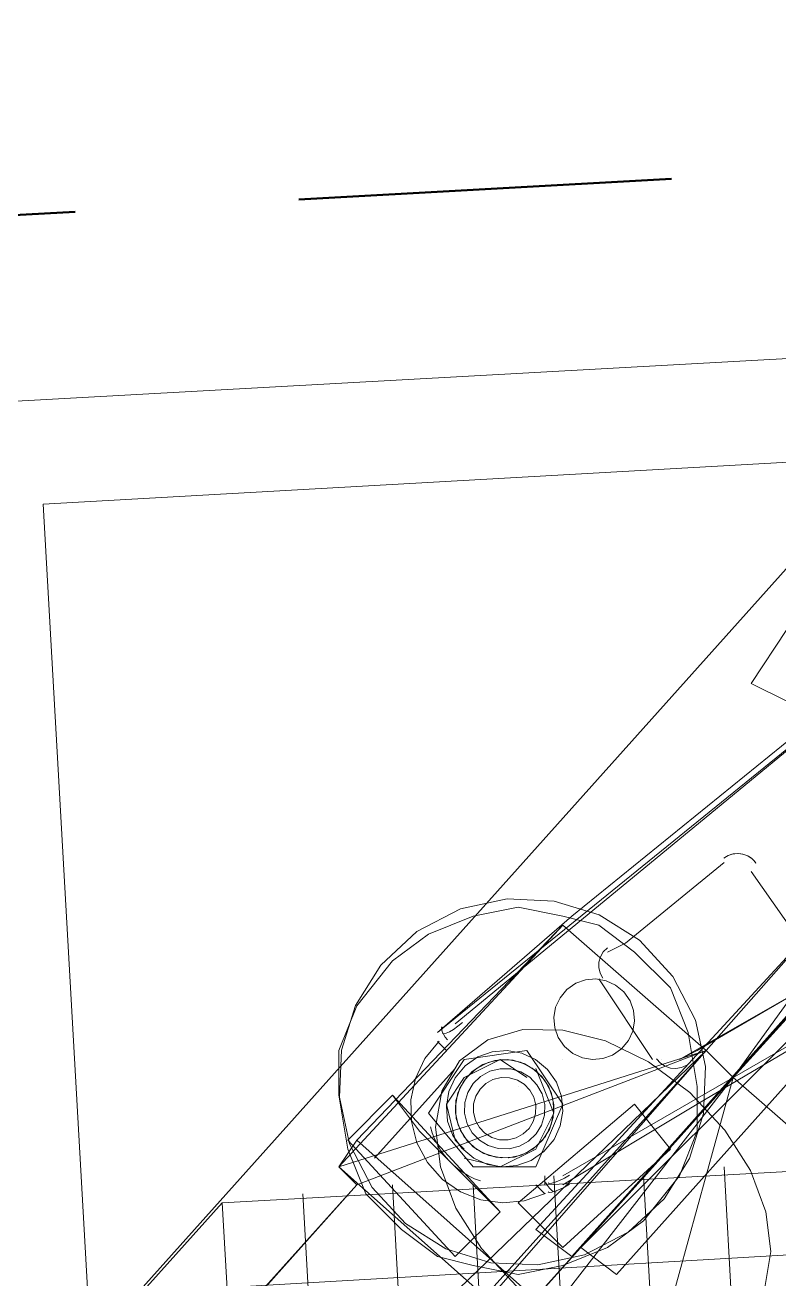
# Paper-space layout '01 Roof Support Layout' of a CAD drawing. Header units: millimetres. Extents: x 5 to 415, y 5 to 292.
# Drawn here: x 235.88 to 240.93, y 207.77 to 216.17 of the extents above; entities that cross this region are included whole.
import ezdxf

# ---------------------------------------------------------------- set-up
doc = ezdxf.new("R2010")
doc.units = ezdxf.units.MM
doc.linetypes.add('DASHED_REVIEW', pattern=[4, 2.5, -1.5])
doc.layers.add('EMBEDDED_BEAMS', color=7, linetype='Continuous')
doc.layers.add('EXISTING', color=7, linetype='Continuous')

# ---------------------------------------------------------------- blocks, each defined once
blk = doc.blocks.new('SHEET_01')
at = {"layer": 'EMBEDDED_BEAMS', "color": 7, "linetype": 'DASHED_REVIEW', "lineweight": 50}
blk.add_line((81.95, 206.39), (258.83, 216.17), dxfattribs=at)
at = {"layer": 'EXISTING', "color": 254, "linetype": 'Continuous', "lineweight": 13}
for p, q in [((235.28, 213.62), (253.64, 214.64)), ((236, 212.96), (252.98, 213.92)), ((198.5, 165.08), (242.06, 213.74)), ((236.96, 195.98), (236, 212.96)), ((238.64, 209.42), (242.48, 212.54)), ((239.54, 210.2), (242.42, 212.54)), ((238.76, 209.48), (242.18, 212.3)), ((240.98, 212.12), (240.74, 211.76)), ((239.6, 207.98), (243.08, 211.88)), ((243.08, 211.88), (239.6, 207.98)), ((243.32, 211.7), (239.6, 207.98)), ((239.84, 207.8), (243.32, 211.7)), ((243.32, 211.7), (239.84, 207.8)), ((240.74, 211.76), (240.98, 211.64)), ((240.44, 209.3), (242.18, 211.28)), ((242.18, 211.28), (240.44, 209.3)), ((242.18, 211.28), (240.62, 209.12)), ((240.62, 209.12), (242.42, 211.1)), ((239.48, 208.46), (243.32, 210.68)), ((243.32, 210.68), (240.38, 208.94)), ((240.5876, 210.6064), (240.558, 210.5885)), ((240.575, 210.5999), (240.5581, 210.5885)), ((240.5931, 210.6088), (240.575, 210.5999)), ((240.6197, 210.6169), (240.5876, 210.6064)), ((240.6122, 210.6152), (240.5931, 210.6088)), ((240.632, 210.6189), (240.6122, 210.6152)), ((240.6529, 210.6199), (240.6197, 210.6169)), ((240.6522, 210.62), (240.632, 210.6189)), ((240.6725, 210.6183), (240.6522, 210.62)), ((240.686, 210.6156), (240.6529, 210.6199)), ((240.6924, 210.6139), (240.6725, 210.6183)), ((240.7176, 210.6039), (240.686, 210.6156)), ((240.7114, 210.6069), (240.6924, 210.6139)), ((240.7291, 210.5974), (240.7114, 210.6069)), ((240.7465, 210.5848), (240.7176, 210.6039)), ((240.7455, 210.5857), (240.7291, 210.5974)), ((240.56, 210.56), (239.9, 210.02)), ((239.9, 210.02), (240.56, 210.56)), ((240.74, 210.56), (240.74, 210.56)), ((240.7602, 210.5718), (240.7455, 210.5857)), ((240.7514, 210.5805), (240.7465, 210.5848)), ((240.7561, 210.5759), (240.7514, 210.5805)), ((240.7607, 210.5712), (240.7561, 210.5759)), ((240.773, 210.5559), (240.7602, 210.5718)), ((240.765, 210.5663), (240.7607, 210.5712)), ((240.773, 210.5559), (240.7691, 210.5612)), ((241.16, 209.9), (240.74, 210.5)), ((240.74, 210.5), (241.16, 209.9)), ((239.1075, 210.3159), (238.7958, 210.2485)), ((239.18, 210.26), (238.88, 210.2)), ((239.4218, 210.3016), (239.1075, 210.3159)), ((239.48, 210.2), (239.18, 210.26)), ((241.34, 210.32), (239.3, 208.1)), ((239.7222, 210.2084), (239.4218, 210.3016)), ((238.7958, 210.2485), (238.503, 210.0965)), ((238.88, 210.2), (238.58, 210.08)), ((238.64, 209.42), (239.54, 210.2)), ((239.72, 210.14), (239.48, 210.2)), ((239.9926, 210.0393), (239.7222, 210.2084)), ((237.98, 208.52), (239.48, 210.14)), ((239.48, 210.14), (237.98, 208.52)), ((239.48, 210.14), (238.1, 208.7)), ((238.503, 210.0965), (238.2607, 209.8726)), ((239.48, 210.14), (240.44, 209.3)), ((240.44, 209.3), (239.48, 210.14)), ((239.54, 207.92), (241.52, 210.14)), ((239.96, 209.96), (239.72, 210.14)), ((238.58, 210.08), (238.34, 209.9)), ((239.9, 210.02), (239.78, 209.96)), ((239.78, 209.96), (239.9, 210.02)), ((240.2165, 209.797), (239.9926, 210.0393)), ((239.7317, 209.9283), (239.7217, 209.8925)), ((239.7506, 209.9609), (239.7317, 209.9283)), ((239.778, 209.9885), (239.7506, 209.9609)), ((240.2, 209.72), (239.96, 209.96)), ((238.2607, 209.8726), (238.0915, 209.6022)), ((238.34, 209.9), (238.1, 209.6)), ((239.7217, 209.8925), (239.7206, 209.8553)), ((239.7206, 209.8553), (239.729, 209.8186)), ((239.5667, 209.7503), (239.5073, 209.7088)), ((239.6326, 209.7739), (239.5667, 209.7503)), ((239.7014, 209.7798), (239.6326, 209.7739)), ((239.7695, 209.7681), (239.7014, 209.7798)), ((240.08, 209.24), (239.72, 209.78)), ((239.72, 209.78), (240.08, 209.24)), ((239.729, 209.8186), (239.747, 209.7841)), ((239.8332, 209.739), (239.7695, 209.7681)), ((240.3685, 209.5041), (240.2165, 209.797)), ((239.5073, 209.7088), (239.461, 209.6532)), ((239.8888, 209.6927), (239.8332, 209.739)), ((239.9303, 209.6333), (239.8888, 209.6927)), ((240.32, 209.42), (240.2, 209.72)), ((240.26, 209.24), (241.1, 209.72)), ((241.1, 209.72), (240.38, 209.3)), ((238.1, 209.6), (237.98, 209.3)), ((238.0915, 209.6022), (237.9984, 209.3018)), ((239.4319, 209.5895), (239.4202, 209.5215)), ((239.461, 209.6532), (239.4319, 209.5895)), ((239.78, 209.66), (239.78, 209.66)), ((239.9539, 209.5674), (239.9303, 209.6333)), ((239.4202, 209.5215), (239.4261, 209.4527)), ((239.9481, 209.4305), (239.9597, 209.4986)), ((239.9597, 209.4986), (239.9539, 209.5674)), ((240.4359, 209.1924), (240.3685, 209.5041)), ((238.64, 209.42), (238.64, 209.42)), ((238.6729, 209.4595), (238.6687, 209.452)), ((238.6687, 209.452), (238.669, 209.4404)), ((238.669, 209.4404), (238.6732, 209.4257)), ((238.6732, 209.4257), (238.6811, 209.4087)), ((238.6742, 209.4147), (238.6834, 209.412)), ((238.6834, 209.412), (238.6996, 209.4161)), ((238.6996, 209.4161), (238.7216, 209.4263)), ((238.7216, 209.4263), (238.748, 209.4419)), ((238.748, 209.4419), (238.7776, 209.4624)), ((238.7776, 209.4624), (238.8091, 209.4869)), ((239.2127, 209.44), (238.9772, 209.3719)), ((239.4805, 209.4367), (239.2127, 209.44)), ((239.4261, 209.4527), (239.4497, 209.3867)), ((239.7657, 209.364), (239.4805, 209.4367)), ((239.919, 209.3668), (239.9481, 209.4305)), ((240.38, 209.06), (240.32, 209.42)), ((238.6522, 209.363), (238.5568, 209.2456)), ((238.64, 209.36), (238.64, 209.36)), ((238.7, 209.3), (238.64, 209.36)), ((238.6811, 209.4087), (238.6924, 209.3901)), ((238.6924, 209.3901), (238.7068, 209.371)), ((238.7, 209.36), (238.7, 209.36)), ((238.9772, 209.3719), (238.7887, 209.2303)), ((239.4497, 209.3867), (239.4911, 209.3274)), ((240.0538, 209.2238), (239.7657, 209.364)), ((239.8726, 209.3112), (239.919, 209.3668)), ((240.44, 209.3), (226.94, 193.88)), ((228.5, 196.04), (240.44, 209.3)), ((240.44, 209.3), (229.16, 198.44)), ((240.44, 209.3), (237.98, 208.52)), ((237.98, 209.3), (237.98, 209)), ((237.9984, 209.3018), (237.9841, 208.9875)), ((238.1, 208.4), (240.44, 209.3)), ((238.5568, 209.2456), (238.4935, 209.1128)), ((238.7, 209.3), (238.7, 209.3)), ((239.24, 209.3), (238.82, 209.24)), ((238.82, 209.24), (239.24, 209.3)), ((238.9119, 209.2571), (238.8261, 209.1972)), ((239.0071, 209.2911), (238.9119, 209.2571)), ((239.1065, 209.2996), (239.0071, 209.2911)), ((239.2048, 209.2828), (239.1065, 209.2996)), ((239.2968, 209.2408), (239.2048, 209.2828)), ((239.24, 209.3), (239.48, 208.94)), ((239.48, 208.94), (239.24, 209.3)), ((239.4911, 209.3274), (239.5468, 209.281)), ((239.5468, 209.281), (239.6105, 209.2519)), ((239.6105, 209.2519), (239.6785, 209.2403)), ((239.6785, 209.2403), (239.7474, 209.2461)), ((239.7474, 209.2461), (239.8133, 209.2697)), ((239.8133, 209.2697), (239.8726, 209.3112)), ((240.38, 209.3), (240.26, 209.24)), ((240.62, 209.12), (240.44, 209.3)), ((238.76, 209.18), (238.22, 208.58)), ((238.82, 209.24), (238.58, 208.88)), ((238.58, 208.88), (238.82, 209.24)), ((238.7887, 209.2303), (238.6688, 209.0272)), ((238.8261, 209.1972), (238.7592, 209.1168)), ((239.06, 209.24), (238.82, 209.12)), ((238.9009, 209.1805), (238.8358, 209.1205)), ((238.9442, 209.206), (238.8739, 209.1594)), ((238.9796, 209.221), (238.9009, 209.1805)), ((238.9901, 209.1609), (238.9289, 209.1267)), ((239.0241, 209.2334), (238.9442, 209.206)), ((239.0633, 209.2389), (238.9796, 209.221)), ((239.0603, 209.1783), (238.9901, 209.1609)), ((239.1094, 209.2395), (239.0241, 209.2334)), ((239.24, 209.12), (239.06, 209.24)), ((239.1327, 209.1767), (239.0603, 209.1783)), ((239.1459, 209.2353), (239.0616, 209.2388)), ((239.1476, 209.2349), (239.0633, 209.2389)), ((239.1963, 209.2224), (239.1094, 209.2395)), ((239.1998, 209.1567), (239.1327, 209.1767)), ((239.2276, 209.21), (239.1459, 209.2353)), ((239.2281, 209.2097), (239.1476, 209.2349)), ((239.2755, 209.183), (239.1963, 209.2224)), ((239.3005, 209.1642), (239.2281, 209.2097)), ((239.3394, 209.1261), (239.2755, 209.183)), ((239.3772, 209.1738), (239.2968, 209.2408)), ((239.3, 209.18), (239.3, 209.18)), ((239.3, 209.18), (239.42, 208.88)), ((239.3604, 209.099), (239.3005, 209.1642)), ((239.4371, 209.0881), (239.3772, 209.1738)), ((239.48, 209.24), (239.48, 209.24)), ((240.3301, 209.0183), (240.0538, 209.2238)), ((240.107, 209.2441), (240.1332, 209.2153)), ((240.1332, 209.2153), (240.1649, 209.1948)), ((240.14, 209.24), (240.14, 209.24)), ((240.1649, 209.1948), (240.2001, 209.183)), ((240.2001, 209.183), (240.2372, 209.1801)), ((240.2372, 209.1801), (240.2743, 209.1866)), ((240.2743, 209.1866), (240.3097, 209.2029)), ((240.4216, 208.8782), (240.4359, 209.1924)), ((240.62, 209.12), (226.94, 193.88)), ((226.94, 193.88), (240.62, 209.12)), ((240.62, 209.12), (228.74, 195.86)), ((231.02, 196.76), (240.62, 209.12)), ((238.4935, 209.1128), (238.4629, 208.9705)), ((238.82, 209.12), (238.7, 208.94)), ((238.7592, 209.1168), (238.7172, 209.0248)), ((238.817, 209.0955), (238.7776, 209.0162)), ((238.8358, 209.1205), (238.7902, 209.0481)), ((238.8739, 209.1594), (238.817, 209.0955)), ((238.8793, 209.0788), (238.8433, 209.0198)), ((238.9289, 209.1267), (238.8793, 209.0788)), ((238.9647, 209.0786), (238.9261, 209.0413)), ((239.0122, 209.1051), (238.9647, 209.0786)), ((239.0669, 209.1187), (239.0122, 209.1051)), ((239.1232, 209.1174), (239.0669, 209.1187)), ((239.1754, 209.1019), (239.1232, 209.1174)), ((239.2213, 209.0739), (239.1754, 209.1019)), ((239.2588, 209.1207), (239.1998, 209.1567)), ((239.24, 209.12), (239.24, 209.12)), ((239.3068, 209.071), (239.2588, 209.1207)), ((239.386, 209.0558), (239.3394, 209.1261)), ((239.401, 209.0204), (239.3604, 209.099)), ((239.4712, 208.9928), (239.4371, 209.0881)), ((240.62, 209.12), (239.96, 206.72)), ((241.58, 208.28), (240.62, 209.12)), ((237.98, 209), (238.04, 208.64)), ((238.04, 208.7), (238.34, 209)), ((238.34, 209), (238.52, 208.76)), ((238.34, 209), (238.34, 209)), ((238.34, 209), (239.06, 208.22)), ((238.6688, 209.0272), (238.6271, 208.7856)), ((238.7172, 209.0248), (238.7003, 208.9265)), ((238.7776, 209.0162), (238.7605, 208.9294)), ((238.79, 209.0476), (238.7647, 208.9659)), ((238.7902, 209.0481), (238.7651, 208.9675)), ((238.8433, 209.0198), (238.8233, 208.9527)), ((238.8981, 208.9954), (238.8826, 208.9432)), ((238.9261, 209.0413), (238.8981, 208.9954)), ((239.18, 209.06), (239.18, 209.06)), ((239.2586, 209.0352), (239.2213, 209.0739)), ((239.2851, 208.9877), (239.2586, 209.0352)), ((239.3409, 209.0099), (239.3068, 209.071)), ((239.3584, 208.9396), (239.3409, 209.0099)), ((239.4134, 208.9759), (239.386, 209.0558)), ((239.4189, 208.9367), (239.401, 209.0204)), ((239.4797, 208.8935), (239.4712, 208.9928)), ((240.5649, 208.7665), (240.3301, 209.0183)), ((240.38, 208.76), (240.38, 209.06)), ((237.9841, 208.9875), (238.0515, 208.6758)), ((238.4629, 208.9705), (238.4657, 208.8251)), ((238.7, 208.94), (238.76, 208.7)), ((238.7003, 208.9265), (238.7088, 208.8271)), ((238.7605, 208.9294), (238.7666, 208.844)), ((238.7651, 208.9675), (238.761, 208.8832)), ((238.7647, 208.9659), (238.7612, 208.8815)), ((238.8233, 208.9527), (238.8216, 208.8803)), ((238.8826, 208.9432), (238.8813, 208.8869)), ((239.96, 208.94), (239.18, 208.28)), ((239.2987, 208.933), (239.2851, 208.9877)), ((239.2974, 208.8767), (239.2987, 208.933)), ((239.3, 208.52), (239.48, 208.94)), ((239.48, 208.94), (239.3, 208.52)), ((239.3567, 208.8672), (239.3584, 208.9396)), ((239.4195, 208.8906), (239.4134, 208.9759)), ((239.4149, 208.8524), (239.4189, 208.9367)), ((239.4153, 208.8541), (239.4188, 208.9384)), ((240.38, 208.94), (239.48, 208.4)), ((240.2, 208.64), (239.96, 208.94)), ((239.96, 208.94), (239.96, 208.94)), ((238.4657, 208.8251), (238.5024, 208.6826)), ((238.88, 208.52), (238.58, 208.88)), ((238.58, 208.88), (238.88, 208.52)), ((238.7088, 208.8271), (238.7429, 208.7319)), ((238.761, 208.8832), (238.7789, 208.7996)), ((238.7666, 208.844), (238.7939, 208.7642)), ((238.8216, 208.8803), (238.8391, 208.81)), ((238.8813, 208.8869), (238.8948, 208.8322)), ((238.8948, 208.8322), (238.9214, 208.7847)), ((239.2539, 208.7787), (239.2819, 208.8245)), ((239.2819, 208.8245), (239.2974, 208.8767)), ((239.42, 208.88), (239.3, 208.64)), ((239.3367, 208.8001), (239.3567, 208.8672)), ((239.3898, 208.7719), (239.4149, 208.8524)), ((239.39, 208.7723), (239.4153, 208.8541)), ((239.4024, 208.8037), (239.4195, 208.8906)), ((239.4628, 208.7952), (239.4797, 208.8935)), ((240.3285, 208.5777), (240.4216, 208.8782)), ((237.2, 208.28), (246.92, 208.82)), ((238.52, 208.76), (238.88, 208.4)), ((238.5943, 208.7899), (238.6062, 208.7485)), ((238.6062, 208.7485), (238.6215, 208.7084)), ((238.6271, 208.7856), (238.66, 208.5199)), ((238.7789, 208.7996), (238.8195, 208.7209)), ((238.7939, 208.7642), (238.8406, 208.6938)), ((238.8391, 208.81), (238.8732, 208.7489)), ((238.8732, 208.7489), (238.9212, 208.6992)), ((238.9214, 208.7847), (238.9587, 208.7461)), ((238.9587, 208.7461), (239.0046, 208.7181)), ((239.1677, 208.7148), (239.2153, 208.7414)), ((239.2153, 208.7414), (239.2539, 208.7787)), ((239.251, 208.6932), (239.3007, 208.7412)), ((239.3007, 208.7412), (239.3367, 208.8001)), ((239.3442, 208.6994), (239.3898, 208.7719)), ((239.363, 208.7245), (239.4024, 208.8037)), ((239.4208, 208.7032), (239.4628, 208.7952)), ((240.26, 208.46), (240.38, 208.76)), ((240.7361, 208.4956), (240.5649, 208.7665)), ((237.98, 208.52), (238.1, 208.7)), ((238.76, 207.92), (238.04, 208.7)), ((238.0515, 208.6758), (238.2035, 208.383)), ((238.1, 208.7), (240.26, 206.78)), ((238.5024, 208.6826), (238.5736, 208.5491)), ((238.6215, 208.7084), (238.6401, 208.6698)), ((238.6401, 208.6698), (238.6618, 208.6329)), ((238.7429, 208.7319), (238.8028, 208.6461)), ((238.76, 208.7), (238.82, 208.64)), ((238.8195, 208.7209), (238.8794, 208.6558)), ((238.8406, 208.6938), (238.9045, 208.6369)), ((238.88, 208.7), (238.88, 208.7)), ((238.9212, 208.6992), (238.9802, 208.6633)), ((238.9802, 208.6633), (239.0473, 208.6433)), ((239.0046, 208.7181), (239.0567, 208.7026)), ((239.0567, 208.7026), (239.1131, 208.7012)), ((239.1131, 208.7012), (239.1677, 208.7148)), ((239.1197, 208.6416), (239.1899, 208.6591)), ((239.1899, 208.6591), (239.251, 208.6932)), ((239.2358, 208.6139), (239.3061, 208.6605)), ((239.2791, 208.6395), (239.3442, 208.6994)), ((239.3061, 208.6605), (239.363, 208.7245)), ((239.3538, 208.6228), (239.4208, 208.7032)), ((238.04, 208.64), (238.16, 208.34)), ((238.6618, 208.6329), (238.6867, 208.5979)), ((238.6867, 208.5979), (238.7144, 208.5649)), ((238.8028, 208.6461), (238.8832, 208.5792)), ((238.82, 208.64), (238.82, 208.64)), ((239.06, 208.52), (238.82, 208.58)), ((238.8794, 208.6558), (238.9519, 208.6102)), ((238.8832, 208.5792), (238.9752, 208.5372)), ((238.9045, 208.6369), (238.9837, 208.5975)), ((238.9519, 208.6102), (239.0324, 208.585)), ((238.9524, 208.61), (239.0341, 208.5847)), ((238.9837, 208.5975), (239.0706, 208.5805)), ((239.0324, 208.585), (239.1167, 208.581)), ((239.0341, 208.5847), (239.1184, 208.5812)), ((239.0473, 208.6433), (239.1197, 208.6416)), ((239.3, 208.64), (239.06, 208.52)), ((239.0706, 208.5805), (239.1559, 208.5866)), ((239.1167, 208.581), (239.2004, 208.5989)), ((239.1559, 208.5866), (239.2358, 208.6139)), ((239.2004, 208.5989), (239.2791, 208.6395)), ((239.2681, 208.5629), (239.3538, 208.6228)), ((239.48, 207.98), (240.2, 208.64)), ((240.1593, 208.3074), (240.3285, 208.5777)), ((237.98, 208.52), (238.1, 208.4)), ((240.08, 206.66), (237.98, 208.52)), ((238.5736, 208.5491), (238.6744, 208.4364)), ((238.66, 208.5199), (238.7638, 208.2444)), ((238.7144, 208.5649), (238.7449, 208.5345)), ((238.7449, 208.5345), (238.7777, 208.5068)), ((238.7777, 208.5068), (238.8126, 208.482)), ((238.88, 208.52), (239.3, 208.52)), ((239.3, 208.52), (238.88, 208.52)), ((238.9752, 208.5372), (239.0735, 208.5203)), ((239.0735, 208.5203), (239.1729, 208.5288)), ((239.1729, 208.5288), (239.2681, 208.5629)), ((240.56, 208.52), (241.34, 194.42)), ((240.84, 208.2201), (240.7361, 208.4956)), ((238.64, 208.46), (238.64, 208.46)), ((238.6744, 208.4364), (238.7956, 208.3529)), ((238.8126, 208.482), (238.8495, 208.4602)), ((238.8495, 208.4602), (238.8881, 208.4416)), ((238.8881, 208.4416), (238.9284, 208.4262)), ((239.36, 208.4), (239.36, 208.46)), ((239.36, 208.46), (239.36, 208.4)), ((239.36, 208.46), (239.36, 208.46)), ((239.3641, 208.4149), (239.3771, 208.3948)), ((239.3807, 208.4139), (239.3894, 208.4098)), ((239.3894, 208.4098), (239.406, 208.4113)), ((239.406, 208.4113), (239.4293, 208.418)), ((239.42, 208.46), (240.2, 194.36)), ((239.4293, 208.418), (239.4579, 208.4293)), ((239.4579, 208.4293), (239.4903, 208.4449)), ((239.4903, 208.4449), (239.5252, 208.4642)), ((239.4903, 208.3849), (239.5252, 208.4042)), ((240.02, 208.46), (240.8, 194.36)), ((240.02, 208.16), (240.26, 208.46)), ((238.1, 208.4), (228.5, 197.66)), ((229.16, 198.44), (238.1, 208.4)), ((238.1, 208.4), (229.16, 198.44)), ((237.74, 208.34), (238.52, 194.24)), ((238.16, 208.34), (238.4, 208.1)), ((238.2035, 208.383), (238.4274, 208.1407)), ((238.34, 208.4), (239.12, 194.3)), ((238.7956, 208.3529), (238.9312, 208.3003)), ((238.88, 208.4), (239.66, 194.3)), ((238.88, 208.4), (239.06, 208.22)), ((239.2218, 208.2939), (239.3648, 208.3431)), ((239.36, 208.34), (239.3, 208.4)), ((239.3, 208.4), (239.36, 208.34)), ((239.3, 208.4), (239.3, 208.4)), ((239.36, 208.4), (239.36, 208.4)), ((239.3771, 208.3948), (239.3906, 208.3778)), ((239.3807, 208.3539), (239.3894, 208.3498)), ((239.3894, 208.3498), (239.406, 208.3513)), ((239.3906, 208.3778), (239.4039, 208.3644)), ((239.4039, 208.3644), (239.4163, 208.3554)), ((239.406, 208.3513), (239.4293, 208.358)), ((239.4163, 208.3554), (239.427, 208.3512)), ((239.42, 208.34), (239.42, 208.34)), ((239.427, 208.3512), (239.4356, 208.3524)), ((239.4293, 208.358), (239.4579, 208.3693)), ((239.4579, 208.3693), (239.4903, 208.3849)), ((228.68, 198.8), (237.2, 208.28)), ((236.66, 207.68), (246.98, 208.28)), ((237.2, 208.28), (237.98, 194.24)), ((238.7638, 208.2444), (238.935, 207.9735)), ((238.9312, 208.3003), (239.0753, 208.2801)), ((239.0753, 208.2801), (239.2218, 208.2939)), ((239.18, 208.28), (239.48, 207.98)), ((239.18, 208.28), (239.18, 208.28)), ((239.917, 208.0835), (240.1593, 208.3074)), ((239.06, 208.22), (238.76, 207.92)), ((239.78, 207.98), (240.02, 208.16)), ((240.8729, 207.9544), (240.84, 208.2201)), ((238.4, 208.1), (238.64, 207.92)), ((238.4274, 208.1407), (238.6977, 207.9715)), ((239.3, 208.1), (239.54, 207.92)), ((239.6241, 207.9315), (239.917, 208.0835)), ((238.64, 207.92), (238.88, 207.86)), ((238.6977, 207.9715), (238.9982, 207.8783)), ((238.76, 207.92), (238.76, 207.92)), ((238.935, 207.9735), (239.1698, 207.7217)), ((239.3125, 207.864), (239.6241, 207.9315)), ((239.48, 207.86), (239.78, 207.98)), ((239.48, 207.98), (239.48, 207.98)), ((239.6, 207.98), (239.84, 207.8)), ((239.84, 207.8), (239.6, 207.98)), ((240.8312, 207.7128), (240.8729, 207.9544)), ((238.88, 207.86), (239.18, 207.8)), ((238.9982, 207.8783), (239.3125, 207.864)), ((239.18, 207.8), (239.48, 207.86))]:
    blk.add_line(p, q, dxfattribs=at)

psp = doc.layouts.new('01 Roof Support Layout')

# ---------------------------------------------------------------- block references
psp.add_blockref('SHEET_01', (0, 0))

doc.saveas('drawing.dxf')
